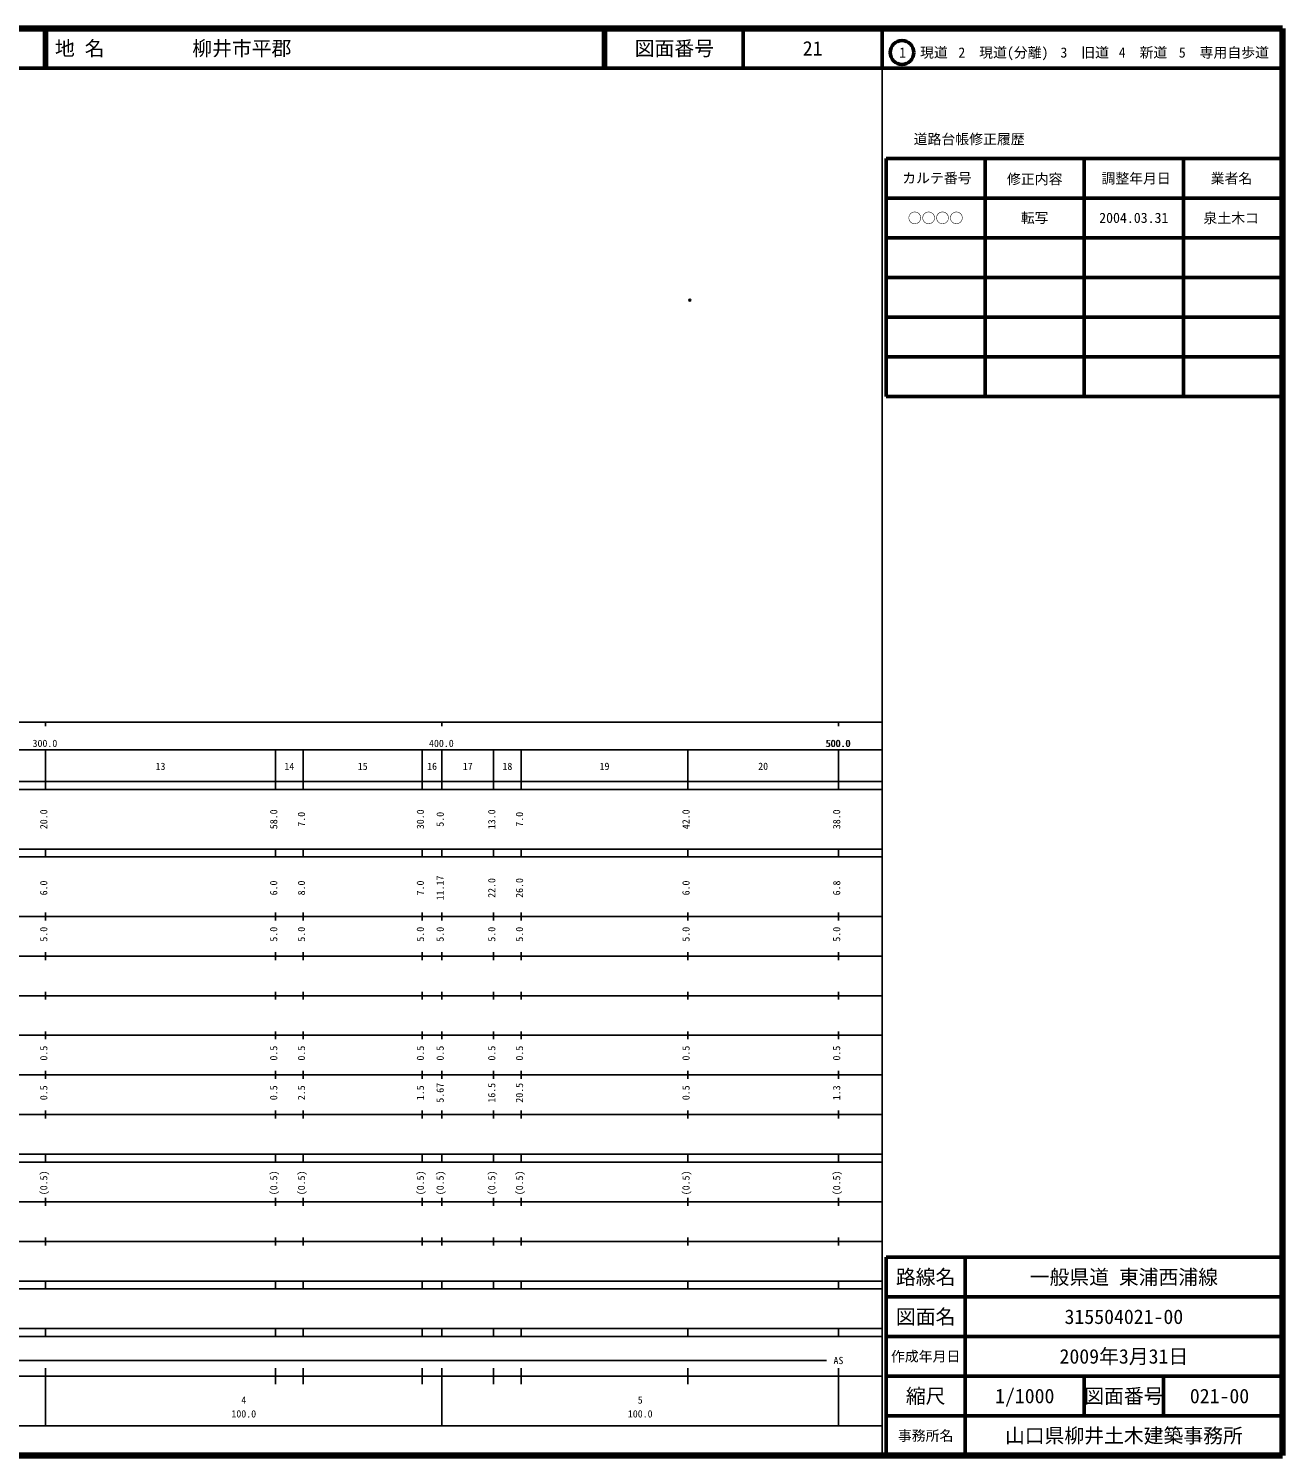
# Model space of a CAD drawing. Units: millimetres on the paper. Extents: x 40 to 680, y 20 to 380.
# Drawn here: x 363.7 to 680, y 20 to 380 of the extents above; entities that cross this region are included whole.
import ezdxf
from ezdxf.enums import TextEntityAlignment as Align

# ---------------------------------------------------------------- set-up
doc = ezdxf.new("R2010")
doc.units = ezdxf.units.MM
doc.header["$PDMODE"] = 32
doc.header["$PDSIZE"] = 0.5
doc.layers.add('M-OTRS', color=6, linetype='Continuous')
doc.layers.add('M-TTL-TXT', color=7, linetype='Continuous')
for name, color, linetype, lineweight in [('M-TTL', 2, 'Continuous', 140), ('M-TTL-BAND', 7, 'Continuous', 25), ('M-TTL-FRAM', 2, 'Continuous', 50), ('M-TTL-LINE', 7, 'Continuous', 50)]:
    doc.layers.add(name, color=color, linetype=linetype, lineweight=lineweight)
doc.styles.add('ＭＳ ゴシック', font='')
doc.styles.get('ＭＳ ゴシック').set_extended_font_data('MS Gothic')

msp = doc.modelspace()

# ---------------------------------------------------------------- linework, layer by layer
at = {"layer": 'M-OTRS'}
msp.add_point((530.502, 311.448), dxfattribs=at)
at = {"layer": 'M-TTL'}
for p, q in [((680, 380), (40, 380)), ((680, 20), (680, 380)), ((40, 20), (680, 20))]:
    msp.add_line(p, q, dxfattribs=at)
at = {"layer": 'M-TTL-BAND'}
for p, q in [((579, 20), (579, 370)), ((40, 205), (579, 205)), ((368, 205), (368, 204)), ((468, 205), (468, 204)), ((568, 205), (568, 204)), ((68, 198), (579, 198)), ((368, 188), (368, 198)), ((426, 188), (426, 198)), ((433, 188), (433, 198)), ((463, 188), (463, 198)), ((468, 188), (468, 198)), ((481, 188), (481, 198)), ((488, 188), (488, 198)), ((530, 188), (530, 198)), ((568, 188), (568, 198)), ((40, 190), (579, 190)), ((40, 188), (579, 188)), ((40, 173), (579, 173)), ((368, 171), (368, 173)), ((426, 171), (426, 173)), ((433, 171), (433, 173)), ((463, 171), (463, 173)), ((468, 171), (468, 173)), ((481, 171), (481, 173)), ((488, 171), (488, 173)), ((530, 171), (530, 173)), ((568, 171), (568, 173)), ((40, 171), (579, 171)), ((40, 156), (579, 156)), ((368, 155), (368, 157)), ((426, 155), (426, 157)), ((433, 155), (433, 157)), ((463, 155), (463, 157)), ((468, 155), (468, 157)), ((481, 155), (481, 157)), ((488, 155), (488, 157)), ((530, 155), (530, 157)), ((568, 155), (568, 157)), ((46, 146), (579, 146)), ((368, 145), (368, 147)), ((426, 145), (426, 147)), ((433, 145), (433, 147)), ((463, 145), (463, 147)), ((468, 145), (468, 147)), ((481, 145), (481, 147)), ((488, 145), (488, 147)), ((530, 145), (530, 147)), ((568, 145), (568, 147)), ((368, 135), (368, 137)), ((426, 135), (426, 137)), ((433, 135), (433, 137)), ((463, 135), (463, 137)), ((468, 135), (468, 137)), ((481, 135), (481, 137)), ((488, 135), (488, 137)), ((530, 135), (530, 137)), ((568, 135), (568, 137)), ((52, 136), (579, 136)), ((46, 126), (579, 126)), ((368, 125), (368, 127)), ((426, 125), (426, 127)), ((433, 125), (433, 127)), ((463, 125), (463, 127)), ((468, 125), (468, 127)), ((481, 125), (481, 127)), ((488, 125), (488, 127)), ((530, 125), (530, 127)), ((568, 125), (568, 127)), ((52, 116), (579, 116)), ((368, 115), (368, 117)), ((426, 115), (426, 117)), ((433, 115), (433, 117)), ((463, 115), (463, 117)), ((468, 115), (468, 117)), ((481, 115), (481, 117)), ((488, 115), (488, 117)), ((530, 115), (530, 117)), ((568, 115), (568, 117)), ((46, 106), (579, 106)), ((368, 105), (368, 107)), ((426, 105), (426, 107)), ((433, 105), (433, 107)), ((463, 105), (463, 107)), ((468, 105), (468, 107)), ((481, 105), (481, 107)), ((488, 105), (488, 107)), ((530, 105), (530, 107)), ((568, 105), (568, 107)), ((40, 96), (579, 96)), ((40, 94), (579, 94)), ((368, 94), (368, 96)), ((426, 94), (426, 96)), ((433, 94), (433, 96)), ((463, 94), (463, 96)), ((468, 94), (468, 96)), ((481, 94), (481, 96)), ((488, 94), (488, 96)), ((530, 94), (530, 96)), ((568, 94), (568, 96)), ((49, 84), (579, 84)), ((368, 83), (368, 85)), ((426, 83), (426, 85)), ((433, 83), (433, 85)), ((463, 83), (463, 85)), ((468, 83), (468, 85)), ((481, 83), (481, 85)), ((488, 83), (488, 85)), ((530, 83), (530, 85)), ((568, 83), (568, 85)), ((40, 74), (579, 74)), ((368, 73), (368, 75)), ((426, 73), (426, 75)), ((433, 73), (433, 75)), ((463, 73), (463, 75)), ((468, 73), (468, 75)), ((481, 73), (481, 75)), ((488, 73), (488, 75)), ((530, 73), (530, 75)), ((568, 73), (568, 75)), ((40, 64), (579, 64)), ((40, 62), (579, 62)), ((368, 62), (368, 64)), ((426, 62), (426, 64)), ((433, 62), (433, 64)), ((463, 62), (463, 64)), ((468, 62), (468, 64)), ((481, 62), (481, 64)), ((488, 62), (488, 64)), ((530, 62), (530, 64)), ((568, 62), (568, 64)), ((40, 52), (579, 52)), ((368, 50), (368, 52)), ((426, 50), (426, 52)), ((433, 50), (433, 52)), ((463, 50), (463, 52)), ((468, 50), (468, 52)), ((481, 50), (481, 52)), ((488, 50), (488, 52)), ((530, 50), (530, 52)), ((568, 50), (568, 52)), ((40, 50), (579, 50)), ((71, 44), (565, 44)), ((40, 40), (579, 40)), ((368, 27.5), (368, 42)), ((426, 38), (426, 42)), ((433, 38), (433, 42)), ((463, 38), (463, 42)), ((468, 27.5), (468, 42)), ((481, 38), (481, 42)), ((488, 38), (488, 42)), ((530, 38), (530, 42)), ((568, 27.5), (568, 42)), ((68, 27.5), (579, 27.5))]:
    msp.add_line(p, q, dxfattribs=at)
at = {"layer": 'M-TTL-FRAM'}
for p, q in [((580, 347.197), (580, 287.197)), ((580, 347.197), (680, 347.197)), ((580, 287.197), (680, 287.197)), ((680, 70), (580, 70)), ((580, 70), (580, 20))]:
    msp.add_line(p, q, dxfattribs=at)
at = {"layer": 'M-TTL-LINE'}
for p, q in [((367.75, 380), (367.75, 370)), ((368.25, 380), (368.25, 370)), ((508.747, 380), (508.747, 370)), ((509.247, 380), (509.247, 370)), ((543.997, 380), (543.997, 370)), ((579, 380), (579, 370)), ((40, 370), (680, 370)), ((605, 347.197), (605, 287.197)), ((630, 347.197), (630, 287.197)), ((655, 347.197), (655, 287.197)), ((580, 337.197), (680, 337.197)), ((580, 327.197), (680, 327.197)), ((580, 317.197), (680, 317.197)), ((580, 307.197), (680, 307.197)), ((580, 297.197), (680, 297.197)), ((600, 70), (600, 20)), ((680, 60), (580, 60)), ((680, 50), (580, 50)), ((680, 40), (580, 40)), ((630, 40), (630, 30)), ((650, 40), (650, 30)), ((680, 30), (580, 30))]:
    msp.add_line(p, q, dxfattribs=at)
msp.add_circle((584.031, 373.958), 3, dxfattribs=at)

# ---------------------------------------------------------------- texts
at = {"layer": 'M-TTL-BAND', "style": 'ＭＳ ゴシック'}
for s, p in [('300.0', (367.844, 198.195)), ('400.0', (467.844, 198.195)), ('500.0', (567.844, 198.195)), ('500.0', (568, 198.195)), ('13', (397, 192.405)), ('14', (429.5, 192.405)), ('15', (448, 192.405)), ('16', (465.5, 192.405)), ('17', (474.5, 192.405)), ('18', (484.5, 192.405)), ('19', (509, 192.405)), ('20', (549, 192.405)), ('AS', (568, 42.5)), ('4', (418, 32.523)), ('5', (518, 32.523)), ('100.0', (418, 29.033)), ('100.0', (518, 29.033))]:
    msp.add_text(s, height=1.833, dxfattribs=at).set_placement(p, align=Align.BOTTOM_CENTER)
for s, p in [('20.0', (369, 180.5)), ('58.0', (427, 180.5)), ('7.0', (434, 180.5)), ('30.0', (464, 180.5)), ('5.0', (469, 180.5)), ('13.0', (482, 180.5)), ('7.0', (489, 180.5)), ('42.0', (531, 180.5)), ('38.0', (569, 180.5)), ('11.17', (469, 163.174)), ('6.0', (369, 163.174)), ('6.0', (427, 163.174)), ('8.0', (434, 163.174)), ('7.0', (464, 163.174)), ('22.0', (482, 163.174)), ('26.0', (489, 163.174)), ('6.0', (531, 163.174)), ('6.8', (569, 163.174)), ('5.0', (369, 151.5)), ('5.0', (427, 151.5)), ('5.0', (434, 151.5)), ('5.0', (464, 151.5)), ('5.0', (469, 151.5)), ('5.0', (482, 151.5)), ('5.0', (489, 151.5)), ('5.0', (531, 151.5)), ('5.0', (569, 151.5)), ('0.5', (369, 121.5)), ('0.5', (427, 121.5)), ('0.5', (434, 121.5)), ('0.5', (464, 121.5)), ('0.5', (469, 121.5)), ('0.5', (482, 121.5)), ('0.5', (489, 121.5)), ('0.5', (531, 121.5)), ('0.5', (569, 121.5)), ('0.5', (369, 111.5)), ('0.5', (427, 111.5)), ('2.5', (434, 111.5)), ('1.5', (464, 111.5)), ('5.67', (469, 111.5)), ('16.5', (482, 111.5)), ('20.5', (489, 111.5)), ('0.5', (531, 111.5)), ('1.3', (569, 111.5)), ('(0.5)', (369, 88.764)), ('(0.5)', (427, 88.764)), ('(0.5)', (434, 88.764)), ('(0.5)', (464, 88.764)), ('(0.5)', (469, 88.764)), ('(0.5)', (482, 88.764)), ('(0.5)', (489, 88.764)), ('(0.5)', (531, 88.764)), ('(0.5)', (569, 88.764))]:
    msp.add_text(s, height=1.833, rotation=90, dxfattribs=at).set_placement(p, align=Align.BOTTOM_CENTER)
at = {"layer": 'M-TTL-TXT', "style": 'ＭＳ ゴシック'}
for s, p in [('地 名', (370.38, 375)), ('柳井市平郡', (405.024, 375))]:
    msp.add_text(s, height=3.666, dxfattribs=at).set_placement(p, align=Align.MIDDLE_LEFT)
for s, height, p in [('図面番号', 3.666, (526.622, 375)), ('21', 3.666, (561.497, 375)), ('1\u3000現道', 2.566, (589.448, 373.958)), ('2\u3000現道(分離)', 2.566, (609.619, 373.958)), ('3\u3000旧道', 2.566, (630.121, 373.958)), ('4\u3000新道', 2.566, (644.824, 373.958)), ('5\u3000専用自歩道', 2.566, (665.228, 373.958)), ('道路台帳修正履歴', 2.566, (600.968, 352.113)), ('カルテ番号', 2.566, (592.839, 342.277)), ('修正内容', 2.566, (617.509, 342.023)), ('調整年月日', 2.566, (643.089, 342.197)), ('業者名', 2.566, (667.134, 342.197)), ('○○○○', 2.566, (592.5, 332.189)), ('転写', 2.566, (617.5, 332.245)), ('2004.03.31', 2.566, (642.5, 332.245)), ('泉土木コ', 2.566, (667.077, 332.189)), ('路線名', 3.666, (590, 65)), ('路線名', 3.666, (590, 65)), ('一般県道 東浦西浦線', 3.666, (640, 65)), ('図面名', 3.666, (590, 55)), ('図面名', 3.666, (590, 55)), ('315504021-00', 3.666, (640, 55)), ('2009年3月31日', 3.666, (640, 45)), ('作成年月日', 2.566, (590, 45)), ('作成年月日', 2.566, (590, 45)), ('縮尺', 3.666, (590, 35)), ('縮尺', 3.666, (590, 35)), ('1/1000', 3.666, (615, 35)), ('図面番号', 3.666, (640, 35)), ('図面番号', 3.666, (640, 35)), ('021-00', 3.666, (664.125, 35)), ('事務所名', 2.566, (590, 25)), ('事務所名', 2.566, (590, 25)), ('山口県柳井土木建築事務所', 3.666, (640, 25))]:
    msp.add_text(s, height=height, dxfattribs=at).set_placement(p, align=Align.MIDDLE_CENTER)

doc.saveas('drawing.dxf')
